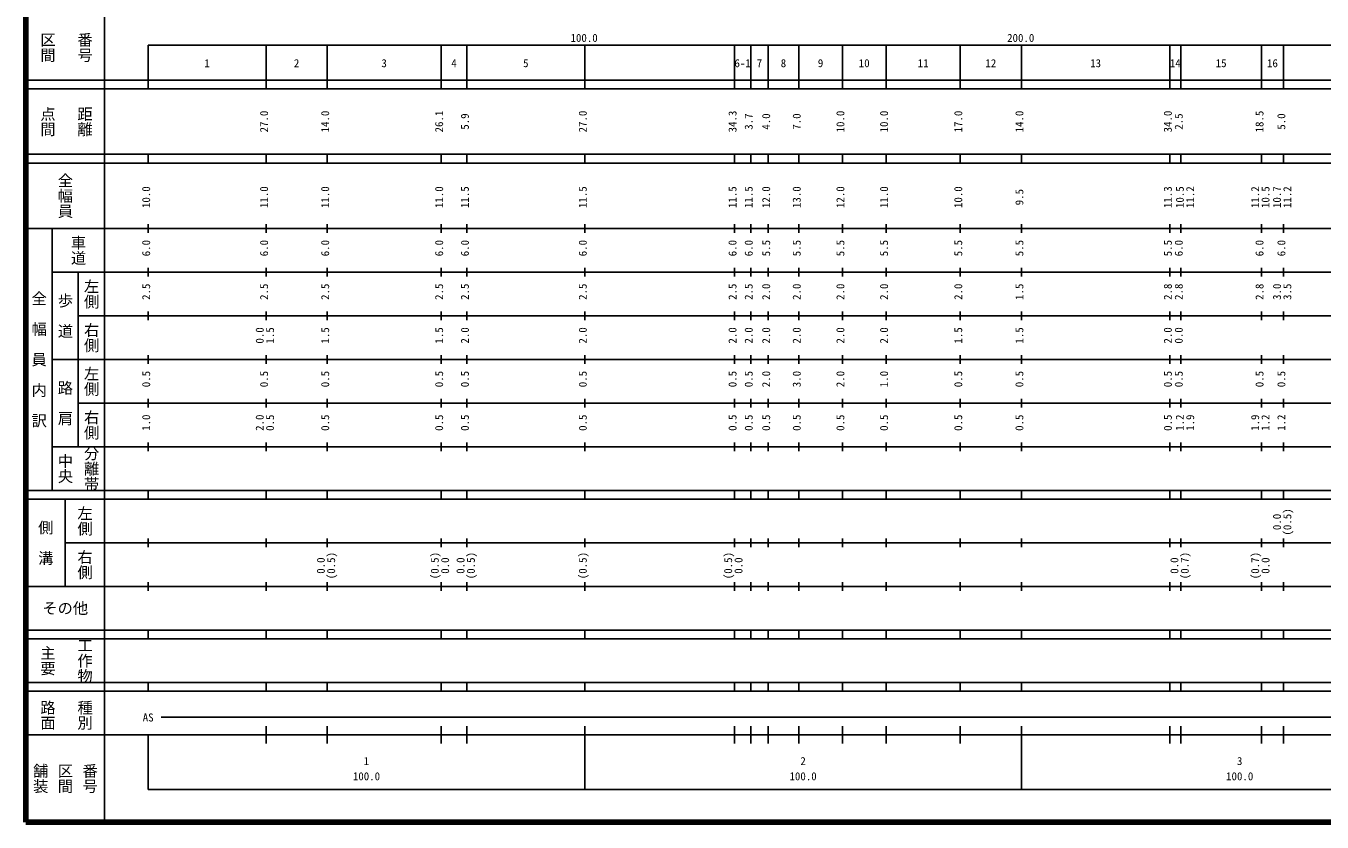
# Model space of a CAD drawing. Units: millimetres on the paper, enlarged 1000 times. Extents: x 40000 to 680000, y 20000 to 380000.
# Drawn here: x 40000 to 336869, y 20000 to 202409 of the extents above; entities that cross this region are included whole.
import ezdxf
from ezdxf.enums import TextEntityAlignment as Align

# ---------------------------------------------------------------- set-up
doc = ezdxf.new("R2010")
doc.units = ezdxf.units.MM
doc.header["$LTSCALE"] = 1000
doc.layers.add('M-TTL', color=2, linetype='Continuous', lineweight=140)
doc.layers.add('M-TTL-BAND', color=7, linetype='Continuous', lineweight=25)
doc.styles.add('@ＭＳ ゴシック', font='')
doc.styles.add('ＭＳ ゴシック', font='')
doc.styles.get('@ＭＳ ゴシック').set_extended_font_data('@MS Gothic')
doc.styles.get('ＭＳ ゴシック').set_extended_font_data('MS Gothic')

msp = doc.modelspace()

# ---------------------------------------------------------------- linework, layer by layer
at = {"layer": 'M-TTL'}
for p, q in [((40000, 380000), (40000, 20000)), ((40000, 20000), (680000, 20000))]:
    msp.add_line(p, q, dxfattribs=at)
at = {"layer": 'M-TTL-BAND'}
for p, q in [((58000, 370000), (58000, 20000)), ((68000, 198000), (579000, 198000)), ((68000, 198000), (68000, 188000)), ((95000, 188000), (95000, 198000)), ((109000, 188000), (109000, 198000)), ((135100, 188000), (135100, 198000)), ((141000, 188000), (141000, 198000)), ((168000, 188000), (168000, 198000)), ((202300, 188000), (202300, 198000)), ((206000, 188000), (206000, 198000)), ((210000, 188000), (210000, 198000)), ((217000, 188000), (217000, 198000)), ((227000, 188000), (227000, 198000)), ((237000, 188000), (237000, 198000)), ((254000, 188000), (254000, 198000)), ((268000, 188000), (268000, 198000)), ((302000, 188000), (302000, 198000)), ((304500, 188000), (304500, 198000)), ((323000, 188000), (323000, 198000)), ((328000, 188000), (328000, 198000)), ((40000, 190000), (579000, 190000)), ((40000, 188000), (579000, 188000)), ((40000, 173000), (579000, 173000)), ((68000, 171000), (68000, 173000)), ((95000, 171000), (95000, 173000)), ((109000, 171000), (109000, 173000)), ((135100, 171000), (135100, 173000)), ((141000, 171000), (141000, 173000)), ((168000, 171000), (168000, 173000)), ((202300, 171000), (202300, 173000)), ((206000, 171000), (206000, 173000)), ((210000, 171000), (210000, 173000)), ((217000, 171000), (217000, 173000)), ((227000, 171000), (227000, 173000)), ((237000, 171000), (237000, 173000)), ((254000, 171000), (254000, 173000)), ((268000, 171000), (268000, 173000)), ((302000, 171000), (302000, 173000)), ((304500, 171000), (304500, 173000)), ((323000, 171000), (323000, 173000)), ((328000, 171000), (328000, 173000)), ((40000, 171000), (579000, 171000)), ((40000, 156000), (579000, 156000)), ((46000, 96000), (46000, 156000)), ((68000, 155000), (68000, 157000)), ((95000, 155000), (95000, 157000)), ((109000, 155000), (109000, 157000)), ((135100, 155000), (135100, 157000)), ((141000, 155000), (141000, 157000)), ((168000, 155000), (168000, 157000)), ((202300, 155000), (202300, 157000)), ((206000, 155000), (206000, 157000)), ((210000, 155000), (210000, 157000)), ((217000, 155000), (217000, 157000)), ((227000, 155000), (227000, 157000)), ((237000, 155000), (237000, 157000)), ((254000, 155000), (254000, 157000)), ((268000, 155000), (268000, 157000)), ((302000, 155000), (302000, 157000)), ((304500, 155000), (304500, 157000)), ((323000, 155000), (323000, 157000)), ((328000, 155000), (328000, 157000)), ((46000, 146000), (579000, 146000)), ((52000, 146000), (52000, 106000)), ((68000, 145000), (68000, 147000)), ((95000, 145000), (95000, 147000)), ((109000, 145000), (109000, 147000)), ((135100, 145000), (135100, 147000)), ((141000, 145000), (141000, 147000)), ((168000, 145000), (168000, 147000)), ((202300, 145000), (202300, 147000)), ((206000, 145000), (206000, 147000)), ((210000, 145000), (210000, 147000)), ((217000, 145000), (217000, 147000)), ((227000, 145000), (227000, 147000)), ((237000, 145000), (237000, 147000)), ((254000, 145000), (254000, 147000)), ((268000, 145000), (268000, 147000)), ((302000, 145000), (302000, 147000)), ((304500, 145000), (304500, 147000)), ((323000, 145000), (323000, 147000)), ((328000, 145000), (328000, 147000)), ((68000, 135000), (68000, 137000)), ((95000, 135000), (95000, 137000)), ((109000, 135000), (109000, 137000)), ((135100, 135000), (135100, 137000)), ((141000, 135000), (141000, 137000)), ((168000, 135000), (168000, 137000)), ((202300, 135000), (202300, 137000)), ((206000, 135000), (206000, 137000)), ((210000, 135000), (210000, 137000)), ((217000, 135000), (217000, 137000)), ((227000, 135000), (227000, 137000)), ((237000, 135000), (237000, 137000)), ((254000, 135000), (254000, 137000)), ((268000, 135000), (268000, 137000)), ((302000, 135000), (302000, 137000)), ((304500, 135000), (304500, 137000)), ((323000, 135000), (323000, 137000)), ((328000, 135000), (328000, 137000)), ((52000, 136000), (579000, 136000)), ((46000, 126000), (579000, 126000)), ((68000, 125000), (68000, 127000)), ((95000, 125000), (95000, 127000)), ((109000, 125000), (109000, 127000)), ((135100, 125000), (135100, 127000)), ((141000, 125000), (141000, 127000)), ((168000, 125000), (168000, 127000)), ((202300, 125000), (202300, 127000)), ((206000, 125000), (206000, 127000)), ((210000, 125000), (210000, 127000)), ((217000, 125000), (217000, 127000)), ((227000, 125000), (227000, 127000)), ((237000, 125000), (237000, 127000)), ((254000, 125000), (254000, 127000)), ((268000, 125000), (268000, 127000)), ((302000, 125000), (302000, 127000)), ((304500, 125000), (304500, 127000)), ((323000, 125000), (323000, 127000)), ((328000, 125000), (328000, 127000)), ((52000, 116000), (579000, 116000)), ((68000, 115000), (68000, 117000)), ((95000, 115000), (95000, 117000)), ((109000, 115000), (109000, 117000)), ((135100, 115000), (135100, 117000)), ((141000, 115000), (141000, 117000)), ((168000, 115000), (168000, 117000)), ((202300, 115000), (202300, 117000)), ((206000, 115000), (206000, 117000)), ((210000, 115000), (210000, 117000)), ((217000, 115000), (217000, 117000)), ((227000, 115000), (227000, 117000)), ((237000, 115000), (237000, 117000)), ((254000, 115000), (254000, 117000)), ((268000, 115000), (268000, 117000)), ((302000, 115000), (302000, 117000)), ((304500, 115000), (304500, 117000)), ((323000, 115000), (323000, 117000)), ((328000, 115000), (328000, 117000)), ((68000, 105000), (68000, 107000)), ((95000, 105000), (95000, 107000)), ((109000, 105000), (109000, 107000)), ((135100, 105000), (135100, 107000)), ((141000, 105000), (141000, 107000)), ((168000, 105000), (168000, 107000)), ((202300, 105000), (202300, 107000)), ((206000, 105000), (206000, 107000)), ((210000, 105000), (210000, 107000)), ((217000, 105000), (217000, 107000)), ((227000, 105000), (227000, 107000)), ((237000, 105000), (237000, 107000)), ((254000, 105000), (254000, 107000)), ((268000, 105000), (268000, 107000)), ((302000, 105000), (302000, 107000)), ((304500, 105000), (304500, 107000)), ((323000, 105000), (323000, 107000)), ((328000, 105000), (328000, 107000)), ((46000, 106000), (579000, 106000)), ((40000, 96000), (579000, 96000)), ((68000, 94000), (68000, 96000)), ((95000, 94000), (95000, 96000)), ((109000, 94000), (109000, 96000)), ((135100, 94000), (135100, 96000)), ((141000, 94000), (141000, 96000)), ((168000, 94000), (168000, 96000)), ((202300, 94000), (202300, 96000)), ((206000, 94000), (206000, 96000)), ((210000, 94000), (210000, 96000)), ((217000, 94000), (217000, 96000)), ((227000, 94000), (227000, 96000)), ((237000, 94000), (237000, 96000)), ((254000, 94000), (254000, 96000)), ((268000, 94000), (268000, 96000)), ((302000, 94000), (302000, 96000)), ((304500, 94000), (304500, 96000)), ((323000, 94000), (323000, 96000)), ((328000, 94000), (328000, 96000)), ((40000, 94000), (579000, 94000)), ((49000, 94000), (49000, 74000)), ((49000, 84000), (579000, 84000)), ((68000, 83000), (68000, 85000)), ((95000, 83000), (95000, 85000)), ((109000, 83000), (109000, 85000)), ((135100, 83000), (135100, 85000)), ((141000, 83000), (141000, 85000)), ((168000, 83000), (168000, 85000)), ((202300, 83000), (202300, 85000)), ((206000, 83000), (206000, 85000)), ((210000, 83000), (210000, 85000)), ((217000, 83000), (217000, 85000)), ((227000, 83000), (227000, 85000)), ((237000, 83000), (237000, 85000)), ((254000, 83000), (254000, 85000)), ((268000, 83000), (268000, 85000)), ((302000, 83000), (302000, 85000)), ((304500, 83000), (304500, 85000)), ((323000, 83000), (323000, 85000)), ((328000, 83000), (328000, 85000)), ((68000, 73000), (68000, 75000)), ((95000, 73000), (95000, 75000)), ((109000, 73000), (109000, 75000)), ((135100, 73000), (135100, 75000)), ((141000, 73000), (141000, 75000)), ((168000, 73000), (168000, 75000)), ((202300, 73000), (202300, 75000)), ((206000, 73000), (206000, 75000)), ((210000, 73000), (210000, 75000)), ((217000, 73000), (217000, 75000)), ((227000, 73000), (227000, 75000)), ((237000, 73000), (237000, 75000)), ((254000, 73000), (254000, 75000)), ((268000, 73000), (268000, 75000)), ((302000, 73000), (302000, 75000)), ((304500, 73000), (304500, 75000)), ((323000, 73000), (323000, 75000)), ((328000, 73000), (328000, 75000)), ((40000, 74000), (579000, 74000)), ((40000, 64000), (579000, 64000)), ((68000, 62000), (68000, 64000)), ((95000, 62000), (95000, 64000)), ((109000, 62000), (109000, 64000)), ((135100, 62000), (135100, 64000)), ((141000, 62000), (141000, 64000)), ((168000, 62000), (168000, 64000)), ((202300, 62000), (202300, 64000)), ((206000, 62000), (206000, 64000)), ((210000, 62000), (210000, 64000)), ((217000, 62000), (217000, 64000)), ((227000, 62000), (227000, 64000)), ((237000, 62000), (237000, 64000)), ((254000, 62000), (254000, 64000)), ((268000, 62000), (268000, 64000)), ((302000, 62000), (302000, 64000)), ((304500, 62000), (304500, 64000)), ((323000, 62000), (323000, 64000)), ((328000, 62000), (328000, 64000)), ((40000, 62000), (579000, 62000)), ((40000, 52000), (579000, 52000)), ((68000, 50000), (68000, 52000)), ((95000, 50000), (95000, 52000)), ((109000, 50000), (109000, 52000)), ((135100, 50000), (135100, 52000)), ((141000, 50000), (141000, 52000)), ((168000, 50000), (168000, 52000)), ((202300, 50000), (202300, 52000)), ((206000, 50000), (206000, 52000)), ((210000, 50000), (210000, 52000)), ((217000, 50000), (217000, 52000)), ((227000, 50000), (227000, 52000)), ((237000, 50000), (237000, 52000)), ((254000, 50000), (254000, 52000)), ((268000, 50000), (268000, 52000)), ((302000, 50000), (302000, 52000)), ((304500, 50000), (304500, 52000)), ((323000, 50000), (323000, 52000)), ((328000, 50000), (328000, 52000)), ((40000, 50000), (579000, 50000)), ((71000, 44000), (565000, 44000)), ((95000, 38000), (95000, 42000)), ((109000, 38000), (109000, 42000)), ((135100, 38000), (135100, 42000)), ((141000, 38000), (141000, 42000)), ((168000, 27500), (168000, 42000)), ((202300, 38000), (202300, 42000)), ((206000, 38000), (206000, 42000)), ((210000, 38000), (210000, 42000)), ((217000, 38000), (217000, 42000)), ((227000, 38000), (227000, 42000)), ((237000, 38000), (237000, 42000)), ((254000, 38000), (254000, 42000)), ((268000, 27500), (268000, 42000)), ((302000, 38000), (302000, 42000)), ((304500, 38000), (304500, 42000)), ((323000, 38000), (323000, 42000)), ((328000, 38000), (328000, 42000)), ((40000, 40000), (579000, 40000)), ((68000, 40000), (68000, 27500)), ((68000, 27500), (579000, 27500))]:
    msp.add_line(p, q, dxfattribs=at)

# ---------------------------------------------------------------- texts
at = {"layer": 'M-TTL-BAND', "style": '@ＭＳ ゴシック'}
for s, p in [('区間', (45000, 197500)), ('番号', (53500, 197500)), ('点間', (45000, 180500)), ('距離', (53500, 180500)), ('全幅員', (49000, 163500)), ('車道', (52000, 151000)), ('左側', (55000, 141000)), ('全\u3000幅\u3000員\u3000内\u3000訳', (43000, 126000)), ('歩\u3000道', (49000, 136000)), ('右側', (55000, 131000)), ('左側', (55000, 121000)), ('路\u3000肩', (49000, 116000)), ('右側', (55000, 111000)), ('中央', (49000, 101000)), ('分離帯', (55000, 101000)), ('左側', (53500, 89000)), ('側\u3000溝', (44500, 84000)), ('右側', (53500, 79000)), ('主要', (45000, 57000)), ('工作物', (53500, 57000)), ('路面', (45000, 44500)), ('種別', (53500, 44500)), ('舗装', (43333, 30000)), ('区間', (49000, 30000)), ('番号', (54667, 30000))]:
    msp.add_text(s, height=2566, rotation=270, dxfattribs=at).set_placement(p, align=Align.MIDDLE_CENTER)
at = {"layer": 'M-TTL-BAND', "style": 'ＭＳ ゴシック'}
for s, p in [('100.0', (167844, 198195)), ('200.0', (267844, 198195)), ('1', (81500, 192405)), ('2', (102000, 192405)), ('3', (122050, 192405)), ('4', (138050, 192405)), ('5', (154500, 192405)), ('6-1', (204150, 192405)), ('7', (208000, 192405)), ('8', (213500, 192405)), ('9', (222000, 192405)), ('10', (232000, 192405)), ('11', (245500, 192405)), ('12', (261000, 192405)), ('13', (285000, 192405)), ('14', (303250, 192405)), ('15', (313750, 192405)), ('16', (325500, 192405)), ('AS', (68000, 42500)), ('1', (118000, 32523)), ('2', (218000, 32523)), ('3', (318000, 32523)), ('100.0', (118000, 29033)), ('100.0', (218000, 29033)), ('100.0', (318000, 29033))]:
    msp.add_text(s, height=1833, dxfattribs=at).set_placement(p, align=Align.BOTTOM_CENTER)
for s, p in [('27.0', (96000, 180500)), ('14.0', (110000, 180500)), ('26.1', (136100, 180500)), ('5.9', (142000, 180500)), ('27.0', (169000, 180500)), ('34.3', (203300, 180500)), ('3.7', (207000, 180500)), ('4.0', (211000, 180500)), ('7.0', (218000, 180500)), ('10.0', (228000, 180500)), ('10.0', (238000, 180500)), ('17.0', (255000, 180500)), ('14.0', (269000, 180500)), ('34.0', (303000, 180500)), ('2.5', (305500, 180500)), ('18.5', (324000, 180500)), ('5.0', (329000, 180500)), ('10.0', (69000, 163174)), ('11.0', (96000, 163174)), ('11.0', (110000, 163174)), ('11.0', (136100, 163174)), ('11.5', (142000, 163174)), ('11.5', (169000, 163174)), ('11.5', (203300, 163174)), ('11.5', (207000, 163174)), ('12.0', (211000, 163174)), ('13.0', (218000, 163174)), ('12.0', (228000, 163174)), ('11.0', (238000, 163174)), ('10.0', (255000, 163174)), ('9.5', (269000, 163174)), ('11.3', (303000, 163174)), ('10.5', (305750, 163174)), ('11.2', (308120, 163174)), ('11.2', (323000, 163174)), ('10.5', (325370, 163174)), ('10.7', (328000, 163174)), ('11.2', (330370, 163174)), ('6.0', (69000, 151500)), ('6.0', (96000, 151500)), ('6.0', (110000, 151500)), ('6.0', (136100, 151500)), ('6.0', (142000, 151500)), ('6.0', (169000, 151500)), ('6.0', (203300, 151500)), ('6.0', (207000, 151500)), ('5.5', (211000, 151500)), ('5.5', (218000, 151500)), ('5.5', (228000, 151500)), ('5.5', (238000, 151500)), ('5.5', (255000, 151500)), ('5.5', (269000, 151500)), ('5.5', (303000, 151500)), ('6.0', (305500, 151500)), ('6.0', (324000, 151500)), ('6.0', (329000, 151500)), ('2.5', (69000, 141500)), ('2.5', (96000, 141500)), ('2.5', (110000, 141500)), ('2.5', (136100, 141500)), ('2.5', (142000, 141500)), ('2.5', (169000, 141500)), ('2.5', (203300, 141500)), ('2.5', (207000, 141500)), ('2.0', (211000, 141500)), ('2.0', (218000, 141500)), ('2.0', (228000, 141500)), ('2.0', (238000, 141500)), ('2.0', (255000, 141500)), ('1.5', (269000, 141500)), ('2.8', (303000, 141500)), ('2.8', (305500, 141500)), ('2.8', (324000, 141500)), ('3.0', (328000, 141500)), ('3.5', (330370, 141500)), ('0.0', (95000, 131500)), ('1.5', (97370, 131500)), ('1.5', (110000, 131500)), ('1.5', (136100, 131500)), ('2.0', (142000, 131500)), ('2.0', (169000, 131500)), ('2.0', (203300, 131500)), ('2.0', (207000, 131500)), ('2.0', (211000, 131500)), ('2.0', (218000, 131500)), ('2.0', (228000, 131500)), ('2.0', (238000, 131500)), ('1.5', (255000, 131500)), ('1.5', (269000, 131500)), ('2.0', (303000, 131500)), ('0.0', (305500, 131500)), ('0.5', (69000, 121500)), ('0.5', (96000, 121500)), ('0.5', (110000, 121500)), ('0.5', (136100, 121500)), ('0.5', (142000, 121500)), ('0.5', (169000, 121500)), ('0.5', (203300, 121500)), ('0.5', (207000, 121500)), ('2.0', (211000, 121500)), ('3.0', (218000, 121500)), ('2.0', (228000, 121500)), ('1.0', (238000, 121500)), ('0.5', (255000, 121500)), ('0.5', (269000, 121500)), ('0.5', (303000, 121500)), ('0.5', (305500, 121500)), ('0.5', (324000, 121500)), ('0.5', (329000, 121500)), ('1.0', (69000, 111500)), ('2.0', (95000, 111500)), ('0.5', (97370, 111500)), ('0.5', (110000, 111500)), ('0.5', (136100, 111500)), ('0.5', (142000, 111500)), ('0.5', (169000, 111500)), ('0.5', (203300, 111500)), ('0.5', (207000, 111500)), ('0.5', (211000, 111500)), ('0.5', (218000, 111500)), ('0.5', (228000, 111500)), ('0.5', (238000, 111500)), ('0.5', (255000, 111500)), ('0.5', (269000, 111500)), ('0.5', (303000, 111500)), ('1.2', (305750, 111500)), ('1.9', (308120, 111500)), ('1.9', (323000, 111500)), ('1.2', (325370, 111500)), ('1.2', (329000, 111500)), ('0.0', (328000, 88764)), ('(0.5)', (330370, 88764)), ('0.0', (109000, 78764)), ('(0.5)', (111370, 78764)), ('(0.5)', (135100, 78764)), ('0.0', (137470, 78764)), ('0.0', (141000, 78764)), ('(0.5)', (143370, 78764)), ('(0.5)', (169000, 78764)), ('(0.5)', (202300, 78764)), ('0.0', (204670, 78764)), ('0.0', (304500, 78764)), ('(0.7)', (306870, 78764)), ('(0.7)', (323000, 78764)), ('0.0', (325370, 78764))]:
    msp.add_text(s, height=1833, rotation=90, dxfattribs=at).set_placement(p, align=Align.BOTTOM_CENTER)
msp.add_text('その他', height=2566, dxfattribs=at).set_placement((49000, 69000), align=Align.MIDDLE_CENTER)

doc.saveas('drawing.dxf')
